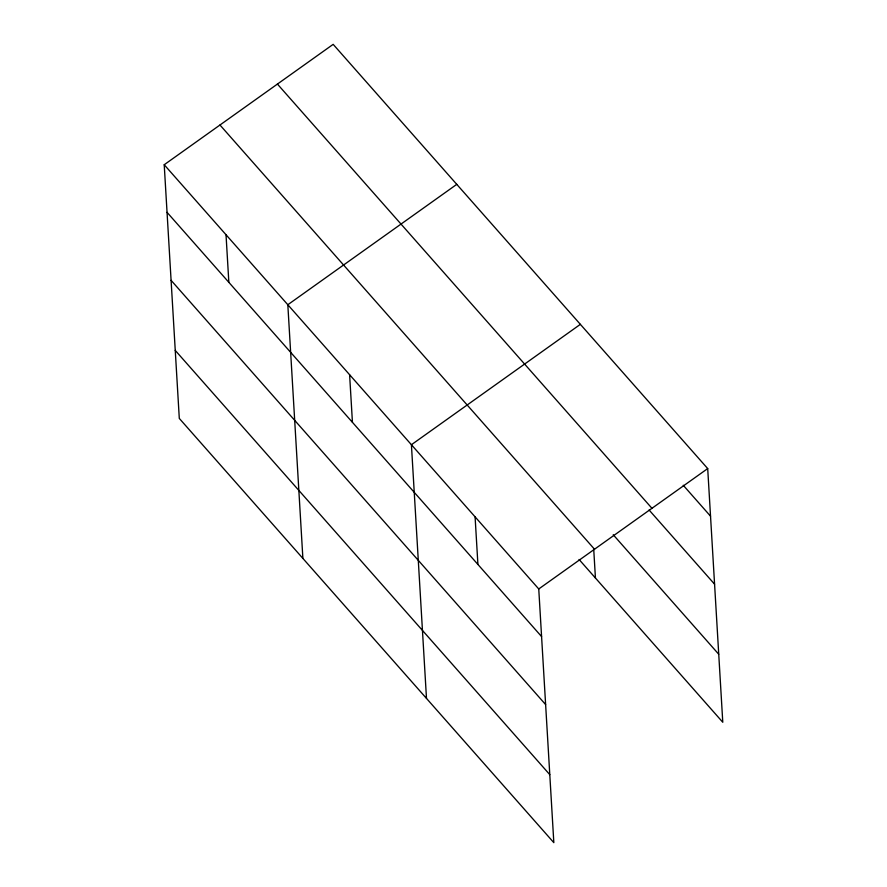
<?xml version="1.0" encoding="UTF-8"?>
<svg xmlns="http://www.w3.org/2000/svg" width="887" height="887" viewBox="0 0 887 887"><rect width="100%" height="100%" fill="white"/><g stroke="black" fill="none" stroke-linecap="round" stroke-linejoin="round"><path stroke-width="1.33" d="M164.217 164.738L538.753 588.968L553.832 842.65L179.296 418.42L164.217 164.738L333.168 44.35L707.704 468.58L722.783 722.262L579.078 559.486M456.772 184.352L287.82 304.74L302.888 558.411M580.364 324.343L411.413 444.731L426.492 698.413M538.753 588.968L707.704 468.58M683.245 485.267L710.531 516.179M277.42 84.077L651.956 508.306M649.084 510.003L714.578 584.178M613.227 534.739L718.736 654.251M219.976 125.012L594.512 549.241M167.044 212.337L541.58 636.567M171.091 280.336L545.627 704.577M175.249 350.409L549.785 774.639M593.736 549.452L595.432 578.025M475.088 516.855L477.916 564.442M349.611 374.735L352.438 422.323M226.019 234.745L228.846 282.332"/></g></svg>
